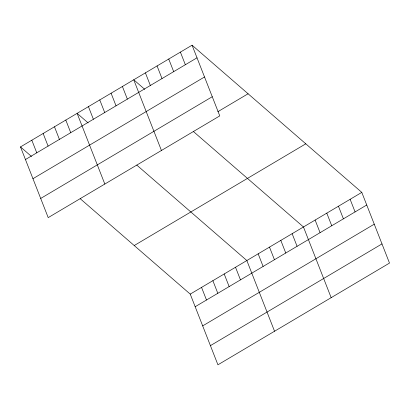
<?xml version="1.0" encoding="UTF-8"?>
<svg xmlns="http://www.w3.org/2000/svg" width="410" height="410" viewBox="0 0 410 410"><rect width="100%" height="100%" fill="white"/><g stroke="black" fill="none" stroke-linecap="round" stroke-linejoin="round"><path stroke-width="0.61" d="M192.07 45.197L219.77 115.892L48.206 217.613L20.5 146.918L192.07 45.197L361.794 192.387L389.5 263.082L217.93 364.803L190.23 294.108L80.175 198.671M25.446 159.536L197.01 57.815M32.954 178.698L204.523 76.977M40.693 198.445L212.262 96.724M217.853 111.694L248.081 93.772M134.219 245.539L305.783 143.818M190.23 294.108L361.794 192.387M195.17 306.726L366.74 205.005M202.683 325.888L374.253 224.173M210.422 345.635L381.987 243.914M144.745 89.334L133.737 79.781L161.438 150.475M193.407 131.533L303.462 226.976L331.167 297.665M88.129 122.897L77.116 113.35L104.822 184.044M136.791 165.102L246.846 260.54L274.551 331.234M20.5 146.918L31.508 156.466M350.13 199.306L355.075 211.924M338.46 206.225L343.406 218.837M326.796 213.138L331.741 225.756M315.131 220.057L320.072 232.675M292.14 233.69L297.081 246.302M280.814 240.398L285.76 253.016M269.493 247.112L274.439 259.73M180.4 52.116L185.346 64.729M258.167 253.826L263.112 266.444M168.736 59.03L173.681 71.647M157.066 65.948L162.011 78.566M235.519 267.253L240.465 279.871M145.401 72.867L150.347 85.48M224.198 273.967L229.144 286.585M212.877 280.681L217.818 293.299M201.551 287.395L206.496 300.012M122.411 86.495L127.356 99.112M111.089 93.208L116.03 105.826M99.763 99.922L104.709 112.54M88.442 106.636L93.383 119.254M65.795 120.063L70.74 132.681M54.468 126.777L59.414 139.395M43.147 133.491L48.093 146.109M31.821 140.205L36.767 152.822"/></g></svg>
